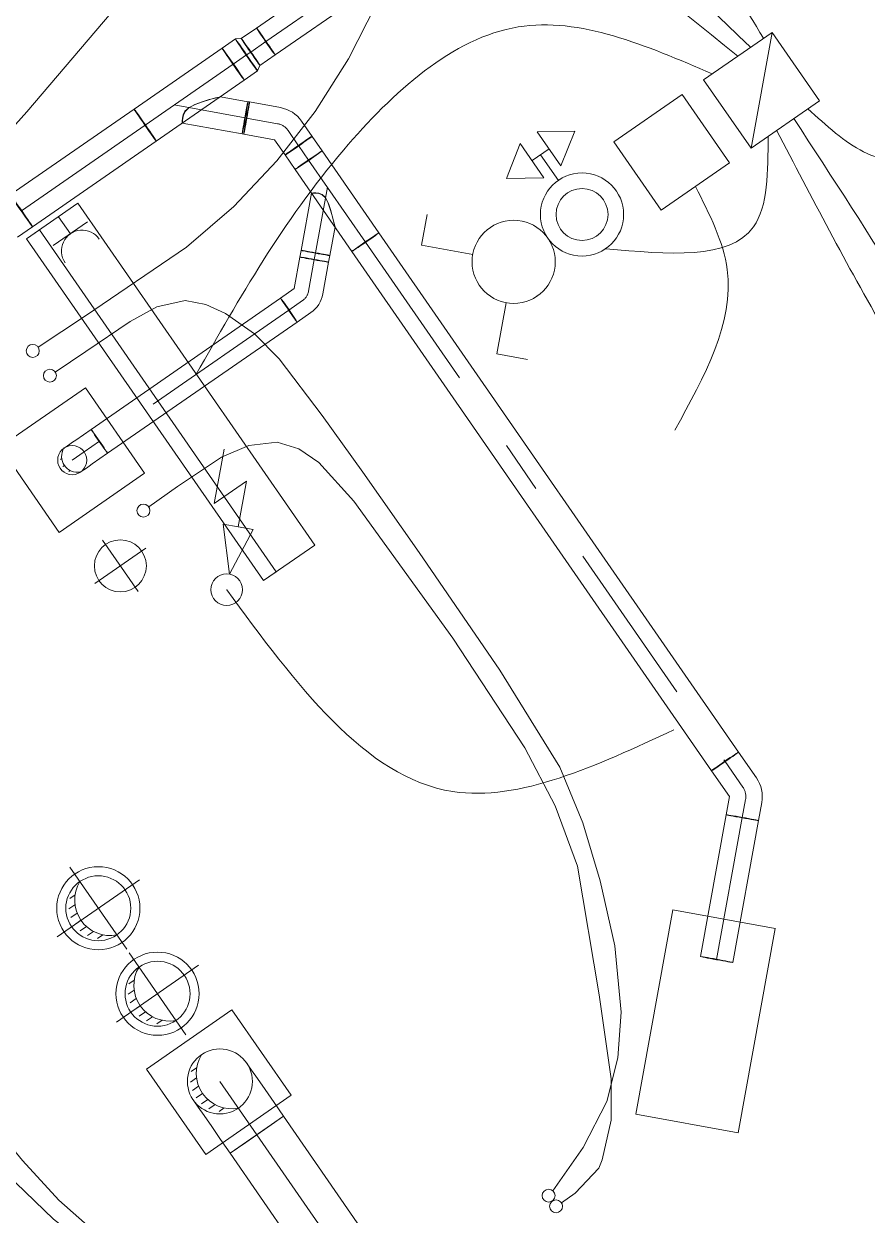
# Model space of a CAD drawing. Header units: metres. Extents: x 2747662.9 to 2747731.3, y 1250221.9 to 1250283.3.
# Drawn here: x 2747699.711 to 2747701.333, y 1250240.382 to 1250242.674 of the extents above; entities that cross this region are included whole.
import ezdxf

# ---------------------------------------------------------------- set-up
doc = ezdxf.new("R2010")
doc.units = ezdxf.units.M
doc.header["$MEASUREMENT"] = 0
for name, pattern in [('STRICHPUNKT2-A0PKHS6Z00', [0.635, 0.3175, -0.15875, 0, -0.15875]), ('STRICHPUNKT2-A0PKHS7900', [0.635, 0.3175, -0.15875, 0, -0.15875]), ('STRICHPUNKT2-A0PKHS8H00', [0.635, 0.3175, -0.15875, 0, -0.15875])]:
    doc.linetypes.add(name, pattern=pattern)
for name, color, linetype in [('___deckendurchbruch', 7, 'Continuous'), ('___elektro', 7, 'Continuous'), ('___lueftung', 7, 'Continuous'), ('___sanitär', 7, 'Continuous')]:
    doc.layers.add(name, color=color, linetype=linetype)

msp = doc.modelspace()

# ---------------------------------------------------------------- linework, layer by layer
at = {"color": 30, "linetype": 'Continuous', "lineweight": 0, "true_color": 0xff8d1c}
for points, knots in [([(2747701.2193, 1250242.5107), (2747701.2547, 1250242.4783), (2747701.2902, 1250242.4458), (2747701.3266, 1250242.4278), (2747701.4744, 1250242.3547), (2747701.639, 1250242.5182), (2747701.823, 1250242.6638), (2747702.1177, 1250242.8972), (2747702.4621, 1250243.0848), (2747702.3897, 1250243.3378), (2747702.3743, 1250243.392), (2747702.3397, 1250243.4491), (2747702.3052, 1250243.5062)], [0, 0, 0, 0, 1, 1, 1, 2, 2, 2, 3, 3, 3, 4, 4, 4, 4]), ([(2747699.4177, 1250243.3764), (2747699.507, 1250243.3097), (2747699.5962, 1250243.243), (2747699.6958, 1250243.2076), (2747699.8819, 1250243.1416), (2747700.1044, 1250243.1851), (2747700.3013, 1250243.1538), (2747700.6132, 1250243.1041), (2747700.8611, 1250242.8665), (2747701.109, 1250242.629)], [0, 0, 0, 0, 1, 1, 1, 2, 2, 2, 3, 3, 3, 3]), ([(2747701.1339, 1250242.6462), (2747701.0612, 1250242.7676), (2747700.9885, 1250242.8889), (2747700.8958, 1250242.99), (2747700.7394, 1250243.1607), (2747700.5261, 1250243.2739), (2747700.3129, 1250243.3872)], [0, 0, 0, 0, 1, 1, 1, 2, 2, 2, 2]), ([(2747699.5022, 1250242.8506), (2747699.7556, 1250242.968), (2747700.009, 1250243.0853), (2747700.248, 1250243.0697), (2747700.5412, 1250243.0506), (2747700.8129, 1250242.8313), (2747701.0846, 1250242.6121)], [0, 0, 0, 0, 1, 1, 1, 2, 2, 2, 2]), ([(2747700.0428, 1250241.9999), (2747700.1257, 1250242.1463), (2747700.2086, 1250242.2927), (2747700.3264, 1250242.4315), (2747700.4201, 1250242.5419), (2747700.5358, 1250242.6475), (2747700.6623, 1250242.6682), (2747700.7804, 1250242.6875), (2747700.9078, 1250242.6327), (2747701.0353, 1250242.5779)], [0, 0, 0, 0, 1, 1, 1, 2, 2, 2, 3, 3, 3, 3]), ([(2747702.6886, 1250241.056), (2747702.6214, 1250241.0124), (2747702.5543, 1250240.9688), (2747702.4804, 1250240.9531), (2747702.3689, 1250240.9296), (2747702.2423, 1250240.9699), (2747702.1388, 1250241.0319), (2747701.8682, 1250241.194), (2747701.7558, 1250241.5043), (2747701.6156, 1250241.7845), (2747701.4894, 1250242.0365), (2747701.3408, 1250242.2642), (2747701.1922, 1250242.4919)], [0, 0, 0, 0, 1, 1, 1, 2, 2, 2, 3, 3, 3, 4, 4, 4, 4]), ([(2747700.8305, 1250242.2414), (2747700.9499, 1250242.2304), (2747701.0694, 1250242.2194), (2747701.1148, 1250242.2833), (2747701.1428, 1250242.3226), (2747701.1428, 1250242.3902), (2747701.1428, 1250242.4578)], [0, 0, 0, 0, 1, 1, 1, 2, 2, 2, 2]), ([(2747701.5199, 1250240.9703), (2747701.5782, 1250241.1624), (2747701.6364, 1250241.3544), (2747701.6115, 1250241.5367), (2747701.5856, 1250241.7261), (2747701.4699, 1250241.905), (2747701.3686, 1250242.0812), (2747701.2936, 1250242.2115), (2747701.2264, 1250242.3403), (2747701.1593, 1250242.4692)], [0, 0, 0, 0, 1, 1, 1, 2, 2, 2, 3, 3, 3, 3]), ([(2747701.0031, 1250242.361), (2747701.0301, 1250242.3079), (2747701.057, 1250242.2548), (2747701.0643, 1250242.2012), (2747701.078, 1250242.0994), (2747701.0207, 1250241.9958), (2747700.9633, 1250241.8922)], [0, 0, 0, 0, 1, 1, 1, 2, 2, 2, 2]), ([(2747700.1013, 1250241.5853), (2747700.2342, 1250241.4042), (2747700.3672, 1250241.223), (2747700.5362, 1250241.1969), (2747700.6642, 1250241.1772), (2747700.813, 1250241.2464), (2747700.9617, 1250241.3156)], [0, 0, 0, 0, 1, 1, 1, 2, 2, 2, 2])]:
    msp.add_open_spline(points, degree=3, knots=knots, dxfattribs=at)
at = {"layer": '___deckendurchbruch', "color": 215, "linetype": 'STRICHPUNKT2-A0PKHS6Z00', "lineweight": 0, "true_color": 0xa44f91}
for p, q in [((2747699.931, 1250241.5818), (2747699.8626, 1250241.6805)), ((2747699.8475, 1250241.597), (2747699.9461, 1250241.6653)), ((2747699.9091, 1250240.8934), (2747699.7998, 1250241.0512)), ((2747699.7755, 1250240.9176), (2747699.9333, 1250241.0269)), ((2747700.023, 1250240.729), (2747699.9137, 1250240.8868)), ((2747699.8894, 1250240.7532), (2747700.0472, 1250240.8625))]:
    msp.add_line(p, q, dxfattribs=at)
at = {"layer": '___deckendurchbruch', "color": 215, "linetype": 'Continuous', "lineweight": 0, "true_color": 0xa44f91}
for centre, radius in [((2747699.8968, 1250241.6311), 0.05), ((2747699.8544, 1250240.9723), 0.08), ((2747699.9683, 1250240.8079), 0.08)]:
    msp.add_circle(centre, radius, dxfattribs=at)
at = {"layer": '___elektro', "color": 30, "linetype": 'Continuous', "lineweight": 0, "true_color": 0xff8d1c}
for p, q in [((2747701.1504, 1250242.6576), (2747701.0188, 1250242.5665)), ((2747701.1504, 1250242.6576), (2747701.11, 1250242.435)), ((2747701.2415, 1250242.5261), (2747701.1504, 1250242.6576)), ((2747701.1175, 1250242.6349), (2747701.1175, 1250242.6349)), ((2747701.1339, 1250242.6462), (2747701.134, 1250242.6463)), ((2747701.1618, 1250242.6412), (2747701.1618, 1250242.6412)), ((2747701.0846, 1250242.6121), (2747701.0847, 1250242.6121)), ((2747701.1011, 1250242.6235), (2747701.1011, 1250242.6235)), ((2747701.1732, 1250242.6248), (2747701.1732, 1250242.6248)), ((2747701.0517, 1250242.5893), (2747701.0518, 1250242.5893)), ((2747701.0682, 1250242.6007), (2747701.0682, 1250242.6007)), ((2747701.1845, 1250242.6083), (2747701.1846, 1250242.6083)), ((2747701.1959, 1250242.5919), (2747701.196, 1250242.5919)), ((2747701.0188, 1250242.5665), (2747701.11, 1250242.435)), ((2747701.0353, 1250242.5779), (2747701.0353, 1250242.5779)), ((2747701.2073, 1250242.5754), (2747701.2074, 1250242.5755)), ((2747701.0302, 1250242.5501), (2747701.0303, 1250242.5501)), ((2747701.2187, 1250242.559), (2747701.2187, 1250242.559)), ((2747700.9777, 1250242.5381), (2747700.8462, 1250242.4469)), ((2747701.0689, 1250242.4065), (2747700.9777, 1250242.5381)), ((2747700.9891, 1250242.5216), (2747700.9892, 1250242.5216)), ((2747701.0416, 1250242.5336), (2747701.0417, 1250242.5337)), ((2747701.11, 1250242.435), (2747701.2415, 1250242.5261)), ((2747701.2301, 1250242.5425), (2747701.2301, 1250242.5426)), ((2747701.053, 1250242.5172), (2747701.0531, 1250242.5172)), ((2747701.0644, 1250242.5008), (2747701.0644, 1250242.5008)), ((2747701.2086, 1250242.5033), (2747701.2086, 1250242.5034)), ((2747701.225, 1250242.5147), (2747701.2251, 1250242.5147)), ((2747701.0758, 1250242.4843), (2747701.0758, 1250242.4844)), ((2747701.1757, 1250242.4806), (2747701.1758, 1250242.4806)), ((2747701.1922, 1250242.4919), (2747701.1922, 1250242.492)), ((2747700.7709, 1250242.4678), (2747700.6988, 1250242.4665)), ((2747700.7444, 1250242.4008), (2747700.6988, 1250242.4665)), ((2747700.7709, 1250242.4678), (2747700.7444, 1250242.4008)), ((2747701.0872, 1250242.4679), (2747701.0872, 1250242.4679)), ((2747701.0986, 1250242.4514), (2747701.0986, 1250242.4515)), ((2747701.1428, 1250242.4578), (2747701.1429, 1250242.4578)), ((2747701.1593, 1250242.4692), (2747701.1593, 1250242.4692)), ((2747700.6394, 1250242.3767), (2747700.666, 1250242.4437)), ((2747700.7115, 1250242.378), (2747700.666, 1250242.4437)), ((2747700.6887, 1250242.4109), (2747700.7216, 1250242.4336)), ((2747700.8462, 1250242.4469), (2747700.9373, 1250242.3154)), ((2747701.1264, 1250242.4464), (2747701.1264, 1250242.4464)), ((2747700.7052, 1250242.4222), (2747700.7394, 1250242.3729)), ((2747700.9373, 1250242.3154), (2747701.0689, 1250242.4065)), ((2747700.6394, 1250242.3767), (2747700.7115, 1250242.378)), ((2747700.7394, 1250242.3729), (2747700.7394, 1250242.373)), ((2747700.8507, 1250242.3527), (2747700.8507, 1250242.3527)), ((2747699.8335, 1250242.2928), (2747699.7677, 1250242.2473)), ((2747699.7778, 1250242.3029), (2747699.7779, 1250242.303)), ((2747699.8006, 1250242.2701), (2747699.7778, 1250242.3029)), ((2747700.4763, 1250242.2482), (2747700.487, 1250242.3072)), ((2747699.8006, 1250242.2701), (2747699.8006, 1250242.2701)), ((2747700.6078, 1250242.2818), (2747700.6079, 1250242.2818)), ((2747700.5747, 1250242.2303), (2747700.4763, 1250242.2482)), ((2747700.7191, 1250242.2616), (2747700.7192, 1250242.2616)), ((2747700.7191, 1250242.2616), (2747700.7192, 1250242.2616)), ((2747700.8305, 1250242.2414), (2747700.8305, 1250242.2414)), ((2747700.5876, 1250242.1705), (2747700.5877, 1250242.1705)), ((2747700.6391, 1250242.1373), (2747700.6212, 1250242.0389)), ((2747700.6989, 1250242.1503), (2747700.699, 1250242.1503)), ((2747700.6212, 1250242.0389), (2747700.6803, 1250242.0282)), ((2747700.0428, 1250241.9999), (2747700.0428, 1250241.9999)), ((2747699.9442, 1250241.9316), (2747699.9442, 1250241.9316)), ((2747700.0775, 1250241.7514), (2747700.0965, 1250241.8557)), ((2747700.1392, 1250241.7941), (2747700.0775, 1250241.7514)), ((2747700.1232, 1250241.706), (2747700.1392, 1250241.7941)), ((2747700.152, 1250241.7008), (2747700.0944, 1250241.7112)), ((2747700.1067, 1250241.6152), (2747700.0944, 1250241.7112)), ((2747700.1067, 1250241.6152), (2747700.152, 1250241.7008)), ((2747700.2333, 1250241.6453), (2747700.2334, 1250241.6453)), ((2747700.1013, 1250241.5853), (2747700.1013, 1250241.5854))]:
    msp.add_line(p, q, dxfattribs=at)
for points in [[(2747699.7164, 1250242.2604), (2747700.1719, 1250241.6028), (2747700.2706, 1250241.6711), (2747699.815, 1250242.3287)], [(2747699.7164, 1250242.2604), (2747700.1719, 1250241.6028), (2747700.1966, 1250241.6198), (2747699.741, 1250242.2775)]]:
    msp.add_lwpolyline(points, close=True, dxfattribs=at)
for centre, radius in [((2747700.7849, 1250242.3072), 0.08), ((2747700.7849, 1250242.3072), 0.05), ((2747700.6534, 1250242.2161), 0.08), ((2747700.1013, 1250241.5853), 0.0303)]:
    msp.add_circle(centre, radius, dxfattribs=at)
msp.add_arc((2747699.8234, 1250242.2372), 0.04, 34.7099, 214.7099, dxfattribs=at)
at = {"layer": '___lueftung', "color": 152, "linetype": 'Continuous', "lineweight": 0, "true_color": 0x0365dd}
for p, q in [((2747699.7995, 1250240.9913), (2747699.8096, 1250240.9983)), ((2747699.7979, 1250240.9711), (2747699.8095, 1250240.9791)), ((2747699.8016, 1250240.9547), (2747699.8136, 1250240.963)), ((2747699.8544, 1250240.9723), (2747699.8545, 1250240.9723)), ((2747699.8088, 1250240.9407), (2747699.821, 1250240.9491)), ((2747699.8194, 1250240.929), (2747699.8314, 1250240.9373)), ((2747699.8335, 1250240.9198), (2747699.845, 1250240.9278)), ((2747699.8529, 1250240.9142), (2747699.863, 1250240.9212)), ((2747699.9134, 1250240.8269), (2747699.9235, 1250240.8339)), ((2747699.9118, 1250240.8067), (2747699.9233, 1250240.8147)), ((2747699.9683, 1250240.8079), (2747699.9684, 1250240.8079)), ((2747699.9155, 1250240.7903), (2747699.9275, 1250240.7986)), ((2747699.9227, 1250240.7763), (2747699.9349, 1250240.7847)), ((2747699.9332, 1250240.7646), (2747699.9453, 1250240.7729)), ((2747699.947, 1250240.663), (2747700.1114, 1250240.7769)), ((2747700.1114, 1250240.7769), (2747699.947, 1250240.663)), ((2747699.9474, 1250240.7554), (2747699.9589, 1250240.7633)), ((2747699.9668, 1250240.7498), (2747699.9769, 1250240.7568)), ((2747700.1114, 1250240.7769), (2747700.2253, 1250240.6124)), ((2747700.1114, 1250240.7769), (2747700.2253, 1250240.6124)), ((2747700.1114, 1250240.7769), (2747700.1115, 1250240.7769)), ((2747700.0333, 1250240.6581), (2747700.0434, 1250240.6651)), ((2747700.142, 1250240.6712), (2747700.1396, 1250240.6747)), ((2747700.1492, 1250240.6609), (2747700.142, 1250240.6712)), ((2747699.947, 1250240.663), (2747700.0609, 1250240.4986)), ((2747699.947, 1250240.663), (2747700.0609, 1250240.4986)), ((2747699.947, 1250240.663), (2747699.9471, 1250240.663)), ((2747700.0317, 1250240.638), (2747700.0433, 1250240.646)), ((2747700.1605, 1250240.6446), (2747700.1492, 1250240.6609)), ((2747700.1752, 1250240.6233), (2747700.1605, 1250240.6446)), ((2747700.0354, 1250240.6215), (2747700.0474, 1250240.6299)), ((2747700.1924, 1250240.5986), (2747700.1752, 1250240.6233)), ((2747700.0393, 1250240.6), (2747700.0369, 1250240.6035)), ((2747700.0464, 1250240.5898), (2747700.0393, 1250240.6)), ((2747700.0426, 1250240.6075), (2747700.0548, 1250240.616)), ((2747700.0532, 1250240.5958), (2747700.0652, 1250240.6042)), ((2747700.0609, 1250240.4986), (2747700.2253, 1250240.6124)), ((2747700.2253, 1250240.6124), (2747700.0609, 1250240.4986)), ((2747700.0673, 1250240.5866), (2747700.0789, 1250240.5946)), ((2747700.2108, 1250240.572), (2747700.1924, 1250240.5986)), ((2747700.2253, 1250240.6124), (2747700.2254, 1250240.6125)), ((2747700.0577, 1250240.5734), (2747700.0464, 1250240.5898)), ((2747700.0725, 1250240.5522), (2747700.0577, 1250240.5734)), ((2747700.0867, 1250240.5811), (2747700.0968, 1250240.588)), ((2747700.108, 1250240.5008), (2747700.2108, 1250240.572)), ((2747700.1807, 1250240.5511), (2747700.2108, 1250240.572)), ((2747700.5229, 1250240.1213), (2747700.2108, 1250240.572)), ((2747700.0896, 1250240.5274), (2747700.0725, 1250240.5522)), ((2747700.1381, 1250240.5216), (2747700.1807, 1250240.5511)), ((2747700.108, 1250240.5008), (2747700.0896, 1250240.5274)), ((2747700.108, 1250240.5008), (2747700.1381, 1250240.5216)), ((2747700.0609, 1250240.4986), (2747700.061, 1250240.4986)), ((2747700.108, 1250240.5008), (2747700.4202, 1250240.0501))]:
    msp.add_line(p, q, dxfattribs=at)
at = {"layer": '___lueftung', "color": 152, "linetype": 'STRICHPUNKT2-A0PKHS8H00', "lineweight": 0, "true_color": 0x0365dd}
for q in [(2747700.0882, 1250240.6391), (2747700.4716, 1250240.0857)]:
    msp.add_line((2747700.1594, 1250240.5364), q, dxfattribs=at)
at = {"layer": '___lueftung', "color": 152, "linetype": 'Continuous', "lineweight": 0, "true_color": 0x0365dd}
for centre in [(2747699.8544, 1250240.9723), (2747699.9683, 1250240.8079), (2747700.0882, 1250240.6391)]:
    msp.add_circle(centre, 0.0625, dxfattribs=at)
for centre in [(2747699.8773, 1250240.9881), (2747699.8773, 1250240.9881), (2747699.9911, 1250240.8237), (2747699.9911, 1250240.8237), (2747700.1111, 1250240.6549)]:
    msp.add_arc(centre, 0.0684, 148.6622, 280.7576, dxfattribs=at)
at = {"layer": '___sanitär', "color": 106, "linetype": 'Continuous', "lineweight": 0, "true_color": 0x008a1e}
for p, q in [((2747700.1587, 1250242.6659), (2747700.5424, 1250242.9317)), ((2747700.1946, 1250242.6142), (2747700.5782, 1250242.8799)), ((2747700.1295, 1250242.6457), (2747700.1587, 1250242.6659)), ((2747700.0925, 1250242.6274), (2747700.118, 1250242.645)), ((2747700.118, 1250242.645), (2747700.1295, 1250242.6457)), ((2747699.9232, 1250242.5101), (2747700.0925, 1250242.6274)), ((2747700.1654, 1250242.5939), (2747700.1946, 1250242.6142)), ((2747700.1607, 1250242.5834), (2747700.1654, 1250242.5939)), ((2747699.9659, 1250242.4484), (2747700.1352, 1250242.5657)), ((2747700.1352, 1250242.5657), (2747700.1607, 1250242.5834)), ((2747700.0541, 1250242.5241), (2747700.0399, 1250242.5189)), ((2747700.0409, 1250242.5191), (2747700.055, 1250242.5242)), ((2747700.0679, 1250242.5282), (2747700.0541, 1250242.5241)), ((2747700.055, 1250242.5242), (2747700.0686, 1250242.5284)), ((2747700.0792, 1250242.5313), (2747700.0679, 1250242.5282)), ((2747700.0686, 1250242.5284), (2747700.0797, 1250242.5314)), ((2747700.0866, 1250242.5332), (2747700.0792, 1250242.5313)), ((2747700.0797, 1250242.5314), (2747700.0868, 1250242.5332)), ((2747700.0892, 1250242.5339), (2747700.0866, 1250242.5332)), ((2747700.0868, 1250242.5332), (2747700.0892, 1250242.5339)), ((2747700.0892, 1250242.5339), (2747700.1423, 1250242.5242)), ((2747700.1413, 1250242.52), (2747700.1403, 1250242.5151)), ((2747700.141, 1250242.5152), (2747700.1418, 1250242.5201)), ((2747700.142, 1250242.5231), (2747700.1413, 1250242.52)), ((2747700.1418, 1250242.5201), (2747700.1422, 1250242.5232)), ((2747700.1423, 1250242.5242), (2747700.142, 1250242.5231)), ((2747700.1422, 1250242.5232), (2747700.1423, 1250242.5242)), ((2747700.1422, 1250242.5242), (2747700.1452, 1250242.5237)), ((2747700.1453, 1250242.5237), (2747700.2048, 1250242.5129)), ((2747699.6851, 1250242.3452), (2747699.9232, 1250242.5101)), ((2747700.0175, 1250242.4987), (2747700.0162, 1250242.4923)), ((2747700.0169, 1250242.4925), (2747700.0183, 1250242.4989)), ((2747700.021, 1250242.5058), (2747700.0175, 1250242.4987)), ((2747700.0183, 1250242.4989), (2747700.0219, 1250242.506)), ((2747700.0282, 1250242.5127), (2747700.021, 1250242.5058)), ((2747700.0219, 1250242.506), (2747700.0292, 1250242.5129)), ((2747700.0399, 1250242.5189), (2747700.0282, 1250242.5127)), ((2747700.0292, 1250242.5129), (2747700.0409, 1250242.5191)), ((2747700.1377, 1250242.5011), (2747700.1362, 1250242.4931)), ((2747700.1372, 1250242.4933), (2747700.1386, 1250242.5013)), ((2747700.1391, 1250242.5086), (2747700.1377, 1250242.5011)), ((2747700.1386, 1250242.5013), (2747700.1399, 1250242.5088)), ((2747700.1403, 1250242.5151), (2747700.1391, 1250242.5086)), ((2747700.1399, 1250242.5088), (2747700.141, 1250242.5152)), ((2747700.0162, 1250242.4923), (2747700.0158, 1250242.4874)), ((2747700.0158, 1250242.4874), (2747700.0159, 1250242.4842)), ((2747700.0159, 1250242.4842), (2747700.016, 1250242.4831)), ((2747700.016, 1250242.4831), (2747700.0161, 1250242.4843)), ((2747700.016, 1250242.4831), (2747700.1311, 1250242.4622)), ((2747700.0161, 1250242.4843), (2747700.0163, 1250242.4875)), ((2747700.0163, 1250242.4875), (2747700.0169, 1250242.4925)), ((2747700.1334, 1250242.4776), (2747700.1323, 1250242.4712)), ((2747700.1331, 1250242.4714), (2747700.1343, 1250242.4778)), ((2747700.1347, 1250242.4851), (2747700.1334, 1250242.4776)), ((2747700.1343, 1250242.4778), (2747700.1357, 1250242.4853)), ((2747700.1362, 1250242.4931), (2747700.1347, 1250242.4851)), ((2747700.1357, 1250242.4853), (2747700.1372, 1250242.4933)), ((2747700.2453, 1250242.4868), (2747700.2656, 1250242.4576)), ((2747700.1316, 1250242.4663), (2747700.1311, 1250242.4633)), ((2747700.1311, 1250242.4633), (2747700.1311, 1250242.4622)), ((2747700.1311, 1250242.4622), (2747700.1314, 1250242.4633)), ((2747700.1312, 1250242.4622), (2747700.1342, 1250242.4617)), ((2747700.1314, 1250242.4633), (2747700.1321, 1250242.4664)), ((2747700.1323, 1250242.4712), (2747700.1316, 1250242.4663)), ((2747700.1321, 1250242.4664), (2747700.1331, 1250242.4714)), ((2747700.134, 1250242.4617), (2747700.1936, 1250242.4509)), ((2747700.2655, 1250242.4576), (2747700.2848, 1250242.4297)), ((2747699.7278, 1250242.2835), (2747699.9659, 1250242.4484)), ((2747700.1936, 1250242.4509), (2747700.2138, 1250242.4217)), ((2747700.2848, 1250242.4297), (2747700.3941, 1250242.2719)), ((2747700.2137, 1250242.4218), (2747700.2331, 1250242.3939)), ((2747700.2331, 1250242.3939), (2747700.3423, 1250242.236)), ((2747700.2646, 1250242.3483), (2747700.2446, 1250242.2382)), ((2747700.2655, 1250242.3485), (2747700.2646, 1250242.3483)), ((2747700.2646, 1250242.3483), (2747700.2656, 1250242.3483)), ((2747700.2684, 1250242.3487), (2747700.2655, 1250242.3485)), ((2747700.2656, 1250242.3483), (2747700.2685, 1250242.3483)), ((2747700.2729, 1250242.3488), (2747700.2684, 1250242.3487)), ((2747700.2685, 1250242.3483), (2747700.273, 1250242.3482)), ((2747700.2787, 1250242.3483), (2747700.2729, 1250242.3488)), ((2747700.273, 1250242.3482), (2747700.2788, 1250242.3475)), ((2747700.2851, 1250242.346), (2747700.2787, 1250242.3483)), ((2747700.2788, 1250242.3475), (2747700.2853, 1250242.3451)), ((2747700.2913, 1250242.34), (2747700.2851, 1250242.346)), ((2747700.2853, 1250242.3451), (2747700.2915, 1250242.3391)), ((2747700.2968, 1250242.3291), (2747700.2913, 1250242.34)), ((2747700.2915, 1250242.3391), (2747700.2969, 1250242.3283)), ((2747700.3012, 1250242.3157), (2747700.2968, 1250242.3291)), ((2747700.2969, 1250242.3283), (2747700.3014, 1250242.315)), ((2747700.3048, 1250242.3028), (2747700.3012, 1250242.3157)), ((2747700.3014, 1250242.315), (2747700.3049, 1250242.3022)), ((2747700.3074, 1250242.2924), (2747700.3048, 1250242.3028)), ((2747700.3049, 1250242.3022), (2747700.3075, 1250242.2919)), ((2747700.3091, 1250242.2856), (2747700.3074, 1250242.2924)), ((2747700.3075, 1250242.2919), (2747700.3091, 1250242.2854)), ((2747699.699, 1250242.2636), (2747699.7278, 1250242.2835)), ((2747700.3097, 1250242.2832), (2747700.2997, 1250242.2282)), ((2747700.3097, 1250242.2832), (2747700.3091, 1250242.2856)), ((2747700.3091, 1250242.2854), (2747700.3097, 1250242.2832)), ((2747700.3941, 1250242.2719), (2747701.086, 1250241.2728)), ((2747700.2423, 1250242.2254), (2747700.2312, 1250242.1645)), ((2747700.2445, 1250242.2381), (2747700.2423, 1250242.2253)), ((2747700.2455, 1250242.2381), (2747700.2446, 1250242.2382)), ((2747700.2446, 1250242.2382), (2747700.2455, 1250242.2379)), ((2747700.2482, 1250242.2377), (2747700.2455, 1250242.2381)), ((2747700.2455, 1250242.2379), (2747700.2483, 1250242.2373)), ((2747700.2526, 1250242.237), (2747700.2482, 1250242.2377)), ((2747700.2483, 1250242.2373), (2747700.2527, 1250242.2364)), ((2747700.2583, 1250242.2361), (2747700.2526, 1250242.237)), ((2747700.2527, 1250242.2364), (2747700.2584, 1250242.2353)), ((2747700.2649, 1250242.2349), (2747700.2583, 1250242.2361)), ((2747700.2584, 1250242.2353), (2747700.2651, 1250242.234)), ((2747700.272, 1250242.2336), (2747700.2649, 1250242.2349)), ((2747700.2651, 1250242.234), (2747700.2722, 1250242.2327)), ((2747700.2791, 1250242.2323), (2747700.272, 1250242.2336)), ((2747700.2722, 1250242.2327), (2747700.2793, 1250242.2314)), ((2747700.2858, 1250242.2311), (2747700.2791, 1250242.2323)), ((2747700.2793, 1250242.2314), (2747700.286, 1250242.2303)), ((2747700.2915, 1250242.2299), (2747700.2858, 1250242.2311)), ((2747700.286, 1250242.2303), (2747700.2917, 1250242.2293)), ((2747700.2959, 1250242.2291), (2747700.2915, 1250242.2299)), ((2747700.2917, 1250242.2293), (2747700.296, 1250242.2286)), ((2747700.2987, 1250242.2285), (2747700.2959, 1250242.2291)), ((2747700.296, 1250242.2286), (2747700.2987, 1250242.2282)), ((2747700.2997, 1250242.2282), (2747700.2974, 1250242.2155)), ((2747700.2997, 1250242.2282), (2747700.2987, 1250242.2285)), ((2747700.2987, 1250242.2282), (2747700.2997, 1250242.2282)), ((2747700.3423, 1250242.236), (2747701.0342, 1250241.2369)), ((2747700.2974, 1250242.2154), (2747700.2863, 1250242.1545)), ((2747700.2312, 1250242.1645), (2747700.205, 1250242.1463)), ((2747700.205, 1250242.1463), (2747699.8404, 1250241.8938)), ((2747700.2631, 1250242.1185), (2747700.2369, 1250242.1003)), ((2747700.2369, 1250242.1003), (2747699.8723, 1250241.8478)), ((2747699.665, 1250241.8599), (2747699.8295, 1250241.9738)), ((2747699.8295, 1250241.9738), (2747699.665, 1250241.8599)), ((2747699.8295, 1250241.9738), (2747699.9433, 1250241.8094)), ((2747699.8295, 1250241.9738), (2747699.9433, 1250241.8094)), ((2747699.8295, 1250241.9738), (2747699.8295, 1250241.9738)), ((2747699.8109, 1250241.8733), (2747699.8404, 1250241.8938)), ((2747699.665, 1250241.8599), (2747699.7789, 1250241.6955)), ((2747699.665, 1250241.8599), (2747699.7789, 1250241.6955)), ((2747699.7882, 1250241.8576), (2747699.789, 1250241.8582)), ((2747699.789, 1250241.8582), (2747699.7913, 1250241.8597)), ((2747699.7913, 1250241.8597), (2747699.7949, 1250241.8622)), ((2747699.7949, 1250241.8622), (2747699.7996, 1250241.8655)), ((2747699.7996, 1250241.8655), (2747699.805, 1250241.8693)), ((2747699.805, 1250241.8693), (2747699.8109, 1250241.8733)), ((2747699.7815, 1250241.8359), (2747699.784, 1250241.8377)), ((2747699.8042, 1250241.8346), (2747699.8042, 1250241.8347)), ((2747699.8428, 1250241.8273), (2747699.8723, 1250241.8478)), ((2747699.7789, 1250241.6955), (2747699.9433, 1250241.8094)), ((2747699.9433, 1250241.8094), (2747699.7789, 1250241.6955)), ((2747699.7863, 1250241.8223), (2747699.7892, 1250241.8243)), ((2747699.7974, 1250241.8129), (2747699.8, 1250241.8147)), ((2747699.8201, 1250241.8116), (2747699.8209, 1250241.8121)), ((2747699.8209, 1250241.8121), (2747699.8232, 1250241.8137)), ((2747699.8232, 1250241.8137), (2747699.8268, 1250241.8162)), ((2747699.8268, 1250241.8162), (2747699.8314, 1250241.8194)), ((2747699.8314, 1250241.8194), (2747699.8369, 1250241.8232)), ((2747699.8369, 1250241.8232), (2747699.8428, 1250241.8273)), ((2747699.9433, 1250241.8094), (2747699.9434, 1250241.8094)), ((2747699.7789, 1250241.6955), (2747699.779, 1250241.6955)), ((2747701.0859, 1250241.2728), (2747701.1204, 1250241.2231)), ((2747701.0341, 1250241.237), (2747701.0686, 1250241.1872)), ((2747701.0686, 1250241.1872), (2747701.0622, 1250241.1523)), ((2747701.1306, 1250241.176), (2747701.1242, 1250241.1411)), ((2747701.0622, 1250241.1523), (2747701.0127, 1250240.8795)), ((2747701.1242, 1250241.1411), (2747701.0747, 1250240.8682)), ((2747700.8883, 1250240.5758), (2747700.9598, 1250240.9694)), ((2747700.9598, 1250240.9694), (2747700.8883, 1250240.5758)), ((2747700.9598, 1250240.9694), (2747701.1566, 1250240.9336)), ((2747700.9598, 1250240.9694), (2747701.1566, 1250240.9336)), ((2747700.9598, 1250240.9694), (2747700.9598, 1250240.9694)), ((2747701.0851, 1250240.5401), (2747701.1566, 1250240.9336)), ((2747701.1566, 1250240.9336), (2747701.0851, 1250240.5401)), ((2747701.1566, 1250240.9336), (2747701.1566, 1250240.9337)), ((2747700.8883, 1250240.5758), (2747701.0851, 1250240.5401)), ((2747700.8883, 1250240.5758), (2747701.0851, 1250240.5401)), ((2747700.8883, 1250240.5758), (2747700.8884, 1250240.5758)), ((2747701.0851, 1250240.5401), (2747701.0852, 1250240.5401))]:
    msp.add_line(p, q, dxfattribs=at)
at = {"layer": '___sanitär', "color": 106, "linetype": 'STRICHPUNKT2-A0PKHS7900', "lineweight": 0, "true_color": 0x008a1e}
for p, q in [((2747700.1767, 1250242.64), (2747700.5603, 1250242.9058)), ((2747700.1475, 1250242.6198), (2747700.1767, 1250242.64)), ((2747700.1139, 1250242.5965), (2747700.1393, 1250242.6142)), ((2747700.1393, 1250242.6142), (2747700.1475, 1250242.6198)), ((2747699.9445, 1250242.4793), (2747700.1139, 1250242.5965)), ((2747700.0004, 1250242.518), (2747700.1367, 1250242.4932)), ((2747699.7065, 1250242.3143), (2747699.9445, 1250242.4793)), ((2747700.1367, 1250242.4932), (2747700.1397, 1250242.4927)), ((2747700.1397, 1250242.4927), (2747700.1992, 1250242.4819)), ((2747700.2195, 1250242.4688), (2747700.2397, 1250242.4396)), ((2747700.2396, 1250242.4397), (2747700.2589, 1250242.4118)), ((2747700.2589, 1250242.4118), (2747700.3682, 1250242.254)), ((2747700.2951, 1250242.3596), (2747700.2721, 1250242.2332)), ((2747700.3682, 1250242.254), (2747701.0601, 1250241.2549)), ((2747700.2721, 1250242.2332), (2747700.2698, 1250242.2204)), ((2747700.2698, 1250242.2204), (2747700.2588, 1250242.1595)), ((2747700.2472, 1250242.1415), (2747700.2209, 1250242.1233)), ((2747700.2209, 1250242.1233), (2747699.8564, 1250241.8708)), ((2747699.8269, 1250241.8503), (2747699.8564, 1250241.8708)), ((2747699.8042, 1250241.8346), (2747699.8269, 1250241.8503)), ((2747701.06, 1250241.2549), (2747701.0945, 1250241.2052)), ((2747701.0996, 1250241.1816), (2747701.0932, 1250241.1467)), ((2747701.0932, 1250241.1467), (2747701.0437, 1250240.8738))]:
    msp.add_line(p, q, dxfattribs=at)
at = {"layer": '___sanitär', "color": 106, "linetype": 'Continuous', "lineweight": 0, "true_color": 0x008a1e, "flags": 128}
for points in [[(2747700.6732, 1250243.5525), (2747700.5991, 1250243.4842), (2747700.3661, 1250243.2516), (2747700.1448, 1250243.0074), (2747699.7166, 1250242.505), (2747699.6452, 1250242.4255), (2747699.573, 1250242.3608), (2747699.4943, 1250242.3039)], [(2747699.7387, 1250242.0517), (2747699.8295, 1250242.1121), (2747700.0242, 1250242.2444), (2747700.115, 1250242.3227), (2747700.1977, 1250242.4102), (2747700.2715, 1250242.5054), (2747700.3356, 1250242.6069), (2747700.4431, 1250242.8189), (2747700.4955, 1250242.9208), (2747700.5388, 1250243.0257), (2747700.5758, 1250243.232), (2747700.609, 1250243.4277), (2747700.6228, 1250243.4713), (2747700.6625, 1250243.5165), (2747700.686, 1250243.5339)], [(2747700.7289, 1250240.4287), (2747700.7869, 1250240.5118), (2747700.8324, 1250240.6004), (2747700.8539, 1250240.6847), (2747700.86, 1250240.7724), (2747700.8479, 1250240.8999), (2747700.8196, 1250241.0252), (2747700.7862, 1250241.1368), (2747700.7422, 1250241.2439), (2747700.6269, 1250241.4305), (2747700.4715, 1250241.6567), (2747700.3632, 1250241.8113), (2747700.2852, 1250241.9206), (2747700.2025, 1250242.0293), (2747700.1546, 1250242.0773), (2747700.0988, 1250242.1168), (2747700.0609, 1250242.1343), (2747700.0214, 1250242.1417), (2747699.967, 1250242.1296), (2747699.9155, 1250242.1014), (2747699.8306, 1250242.0436), (2747699.7717, 1250242.004)], [(2747699.9514, 1250241.7447), (2747700.0065, 1250241.7836), (2747700.0911, 1250241.8405), (2747700.1442, 1250241.863), (2747700.1982, 1250241.8693), (2747700.2401, 1250241.8565), (2747700.2784, 1250241.8302), (2747700.3462, 1250241.7559), (2747700.5364, 1250241.4918), (2747700.6747, 1250241.2811), (2747700.7333, 1250241.1695), (2747700.7761, 1250241.0532), (2747700.8181, 1250240.8056), (2747700.8409, 1250240.6439), (2747700.8408, 1250240.5646), (2747700.8239, 1250240.4882), (2747700.817, 1250240.4721), (2747700.7717, 1250240.424), (2747700.7455, 1250240.4053)], [(2747700.4277, 1250240.2159), (2747700.4113, 1250240.2053), (2747700.3478, 1250240.1803), (2747700.2584, 1250240.1789), (2747700.1691, 1250240.2), (2747700.0101, 1250240.2583), (2747699.8557, 1250240.3426), (2747699.7783, 1250240.4104), (2747699.7085, 1250240.4871), (2747699.6078, 1250240.6094), (2747699.5156, 1250240.7373), (2747699.3631, 1250240.9798), (2747699.2136, 1250241.1913), (2747699.1464, 1250241.3145), (2747699.1186, 1250241.3806), (2747699.1069, 1250241.4497), (2747699.1191, 1250241.5117), (2747699.151, 1250241.5667), (2747699.2275, 1250241.6298), (2747699.2868, 1250241.6697)], [(2747700.4421, 1250240.1951), (2747700.4133, 1250240.1767), (2747700.3581, 1250240.1563), (2747700.299, 1250240.1502), (2747700.2242, 1250240.159), (2747700.1511, 1250240.1786), (2747699.9934, 1250240.2347), (2747699.8474, 1250240.3128), (2747699.7682, 1250240.3743), (2747699.6956, 1250240.444), (2747699.5908, 1250240.5645), (2747699.4539, 1250240.7575), (2747699.3581, 1250240.9045), (2747699.3032, 1250240.9989), (2747699.2852, 1250241.0482), (2747699.2793, 1250241.0987), (2747699.3005, 1250241.1794), (2747699.3502, 1250241.2497), (2747699.4494, 1250241.3248), (2747699.5, 1250241.3599)]]:
    msp.add_lwpolyline(points, dxfattribs=at)
at = {"layer": '___sanitär', "color": 106, "linetype": 'Continuous', "lineweight": 0, "true_color": 0x008a1e}
for centre, radius in [((2747699.7283, 1250242.0448), 0.0125), ((2747699.7613, 1250241.9971), 0.0125), ((2747699.8042, 1250241.8346), 0.028), ((2747699.9412, 1250241.7374), 0.0125), ((2747700.7206, 1250240.4193), 0.0125), ((2747700.7349, 1250240.3988), 0.0125)]:
    msp.add_circle(centre, radius, dxfattribs=at)
for centre, radius, start, end in [((2747700.1936, 1250242.4509), 0.063, 34.7032, 79.7072), ((2747700.2312, 1250242.1645), 0.056, 304.7126, 349.7072), ((2747699.8144, 1250241.8417), 0.0306, 148.6622, 280.7576), ((2747701.0686, 1250241.1872), 0.063, 349.7126, 34.6978)]:
    msp.add_arc(centre, radius, start, end, dxfattribs=at)
at = {"layer": '___sanitär', "color": 106, "linetype": 'STRICHPUNKT2-A0PKHS7900', "lineweight": 0, "true_color": 0x008a1e}
for centre, radius, start, end in [((2747700.1936, 1250242.4509), 0.0315, 34.7032, 79.7072), ((2747700.2312, 1250242.1645), 0.028, 304.7126, 349.7072), ((2747701.0686, 1250241.1872), 0.0315, 349.7126, 34.6978)]:
    msp.add_arc(centre, radius, start, end, dxfattribs=at)
at = {"layer": '___sanitär', "color": 106, "linetype": 'Continuous', "lineweight": 0, "true_color": 0x008a1e}
for centre, major_axis, ratio in [((2747700.1767, 1250242.64), (-0.0179, 0.0259), 0.014998), ((2747700.1767, 1250242.64), (-0.0179, 0.0259), 0.014998), ((2747700.1393, 1250242.6142), (-0.0214, 0.0308), 0.014998), ((2747700.1475, 1250242.6198), (-0.0179, 0.0259), 0.014998), ((2747700.1139, 1250242.5965), (-0.0214, 0.0308), 0.014998), ((2747700.1139, 1250242.5965), (-0.0214, 0.0308), 0.014998), ((2747700.1367, 1250242.4932), (0.0055, 0.031), 0.015243), ((2747700.1397, 1250242.4927), (0.0056, 0.031), 0.014998), ((2747700.1397, 1250242.4927), (0.0055, 0.031), 0.015243), ((2747699.9445, 1250242.4793), (-0.0214, 0.0308), 0.014998), ((2747699.9445, 1250242.4793), (-0.0214, 0.0308), 0.014998), ((2747700.2397, 1250242.4396), (0.0259, 0.0179), 0.014998), ((2747700.2396, 1250242.4397), (0.0259, 0.0179), 0.014998), ((2747700.2589, 1250242.4118), (0.0259, 0.0179), 0.014998), ((2747700.2589, 1250242.4118), (0.0259, 0.0179), 0.014998), ((2747699.7065, 1250242.3143), (-0.0214, 0.0308), 0.014998), ((2747699.7065, 1250242.3143), (-0.0214, 0.0308), 0.014998), ((2747700.3682, 1250242.254), (0.0259, 0.0179), 0.014998), ((2747700.3682, 1250242.254), (0.0259, 0.0179), 0.014998), ((2747700.2698, 1250242.2204), (-0.0275, 0.005), 0.014998), ((2747700.2698, 1250242.2204), (-0.0276, 0.0049), 0.015044), ((2747700.2721, 1250242.2332), (-0.0276, 0.0049), 0.015044), ((2747700.2209, 1250242.1233), (-0.0159, 0.023), 0.014998), ((2747700.2209, 1250242.1233), (-0.0159, 0.023), 0.014998), ((2747699.8564, 1250241.8708), (-0.0159, 0.023), 0.014998), ((2747699.8564, 1250241.8708), (-0.0159, 0.023), 0.014998), ((2747701.0601, 1250241.2549), (0.0259, 0.0179), 0.014998), ((2747701.06, 1250241.2549), (0.0259, 0.0179), 0.014998), ((2747701.0932, 1250241.1467), (-0.031, 0.0056), 0.014998), ((2747701.0932, 1250241.1467), (-0.031, 0.0056), 0.014998), ((2747701.0437, 1250240.8738), (-0.031, 0.0056), 0.014998)]:
    msp.add_ellipse(centre, major_axis=major_axis, ratio=ratio, dxfattribs=at)

doc.saveas('drawing.dxf')
